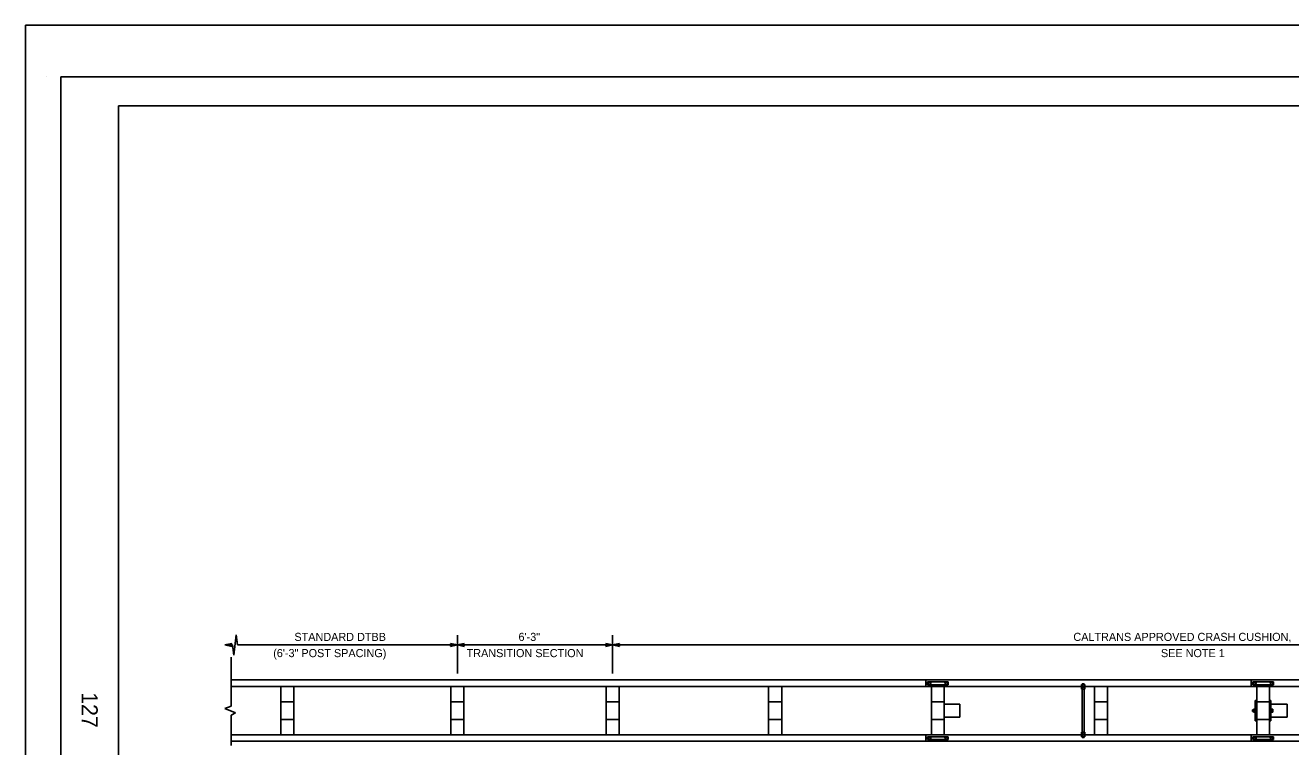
# Model space of a CAD drawing. Extents: x -894 to 866, y -476 to 714.
# Drawn here: x -894 to 199, y 90 to 714 of the extents above; entities that cross this region are included whole.
import ezdxf

# ---------------------------------------------------------------- set-up
doc = ezdxf.new("R2010")
doc.units = 0
for name, color, linetype in [('10 Sheet Format', 7, 'Continuous'), ('56 Stage 3 Anno', 7, 'Continuous'), ('57 Undefined', 7, 'Continuous'), ('60 Nongeo Data', 7, 'Continuous')]:
    doc.layers.add(name, color=color, linetype=linetype)

msp = doc.modelspace()

# ---------------------------------------------------------------- linework, layer by layer
at = {"layer": '10 Sheet Format'}
for p, q in [((-875.4, 669), (-875.4, 669)), ((-813.5, 644), (811.5, 644)), ((-813.5, 644), (-813.5, -406))]:
    msp.add_line(p, q, dxfattribs=at)
for points in [[(-894, 713.6), (866, 713.6), (866, -476.4), (-894, -476.4)], [(-863.4, 669), (836.6, 669), (836.6, -431), (-863.4, -431)], [(-863.4, 669), (836.6, 669), (836.6, -431), (-863.4, -431)]]:
    msp.add_lwpolyline(points, close=True, dxfattribs=at)
at = {"layer": '56 Stage 3 Anno'}
for p, q in [((-711.9, 187), (-714.1, 169.5)), ((-710.8, 178.3), (-711.9, 187)), ((-521, 153.6), (-521, 186.7)), ((-386.9, 153.6), (-386.9, 186.7)), ((-721.8, 178.3), (-715.8, 179.6)), ((-715.2, 178.3), (-721.8, 178.3)), ((-715.8, 176.9), (-721.8, 178.3)), ((-721.8, 178.3), (-721.8, 178.3)), ((-720.4, 178.3), (-716, 179.2)), ((-716, 177.3), (-720.4, 178.3)), ((-719, 178.3), (-716.2, 178.9)), ((-716.2, 177.6), (-719, 178.3)), ((-717.6, 178.3), (-716.4, 178.5)), ((-716.4, 178), (-717.6, 178.3)), ((-715.8, 179.6), (-716.6, 178.3)), ((-716.6, 178.3), (-715.8, 176.9)), ((-715.8, 179.6), (-715.8, 179.6)), ((-715.8, 176.9), (-715.8, 176.9)), ((-714.1, 169.5), (-715.2, 178.3)), ((-521, 178.3), (-710.8, 178.3)), ((-526.2, 178.3), (-527, 179.6)), ((-527, 179.6), (-527, 179.6)), ((-527, 179.6), (-521, 178.3)), ((-521, 178.3), (-527, 176.9)), ((-527, 176.9), (-526.2, 178.3)), ((-527, 176.9), (-527, 176.9)), ((-526.8, 179.2), (-522.4, 178.3)), ((-522.4, 178.3), (-526.8, 177.3)), ((-526.6, 178.9), (-523.8, 178.3)), ((-523.8, 178.3), (-526.6, 177.6)), ((-526.4, 178.5), (-525.2, 178.3)), ((-525.2, 178.3), (-526.4, 178)), ((-521, 178.3), (-515, 179.6)), ((-386.9, 178.3), (-521, 178.3)), ((-521, 178.3), (-521, 178.3)), ((-515, 176.9), (-521, 178.3)), ((-521, 178.3), (-521, 178.3)), ((-519.6, 178.3), (-515.3, 179.2)), ((-515.2, 177.3), (-519.6, 178.3)), ((-518.3, 178.3), (-515.4, 178.9)), ((-515.5, 177.6), (-518.3, 178.3)), ((-516.9, 178.3), (-515.7, 178.5)), ((-515.6, 178), (-516.9, 178.3)), ((-515, 179.6), (-515.8, 178.3)), ((-515.8, 178.3), (-515, 176.9)), ((-515, 179.6), (-515, 179.6)), ((-515, 176.9), (-515, 176.9)), ((-392.1, 178.3), (-392.9, 179.6)), ((-392.9, 179.6), (-392.9, 179.6)), ((-392.9, 179.6), (-386.9, 178.3)), ((-386.9, 178.3), (-392.9, 176.9)), ((-392.9, 176.9), (-392.1, 178.3)), ((-392.9, 176.9), (-392.9, 176.9)), ((-392.7, 179.2), (-388.3, 178.3)), ((-388.3, 178.3), (-392.7, 177.3)), ((-392.5, 178.9), (-389.7, 178.3)), ((-389.7, 178.3), (-392.5, 177.6)), ((-392.3, 178.5), (-391.1, 178.3)), ((-391.1, 178.3), (-392.3, 178)), ((-386.9, 178.3), (-380.9, 179.6)), ((-386.9, 178.3), (-386.9, 178.3)), ((-386.9, 178.3), (625.7, 178.3)), ((-380.9, 176.9), (-386.9, 178.3)), ((-386.9, 178.3), (-386.9, 178.3)), ((-385.6, 178.3), (-381.2, 179.2)), ((-381.2, 177.3), (-385.6, 178.3)), ((-384.2, 178.3), (-381.4, 178.9)), ((-381.4, 177.6), (-384.2, 178.3)), ((-382.8, 178.3), (-381.6, 178.5)), ((-381.6, 178), (-382.8, 178.3)), ((-380.9, 179.6), (-381.7, 178.3)), ((-381.7, 178.3), (-380.9, 176.9)), ((-380.9, 179.6), (-380.9, 179.6)), ((-380.9, 176.9), (-380.9, 176.9))]:
    msp.add_line(p, q, dxfattribs=at)
at = {"layer": '60 Nongeo Data'}
for p, q in [((-716.3, 125.4), (-716.3, 167.8)), ((-117.9, 148.1), (-716.3, 148.1)), ((-117.9, 142.4), (-716.3, 142.4)), ((-673.5, 142.4), (-673.5, 100.8)), ((-662.1, 142.4), (-662.1, 100.8)), ((-526.7, 142.4), (-526.7, 100.8)), ((-515.3, 142.4), (-515.3, 100.8)), ((-392.6, 142.4), (-392.6, 100.8)), ((-381.3, 142.4), (-381.3, 100.8)), ((-252.2, 142.4), (-252.2, 100.8)), ((-240.8, 142.4), (-240.8, 100.8)), ((-118.1, 148.1), (466.8, 148.1)), ((-117.9, 142.4), (466.8, 142.4)), ((-116.5, 142.4), (-116.5, 148.1)), ((-97.2, 146.4), (-115, 146.4)), ((-115, 143.9), (-115, 146.4)), ((-97.2, 143.9), (-115, 143.9)), ((-111.6, 142.4), (-111.6, 100.8)), ((-100.6, 142.4), (-100.6, 100.8)), ((-97.2, 143.9), (-97.2, 146.4)), ((17.2, 141.8), (17.2, 142.4)), ((17.9, 144.1), (17.9, 142.4)), ((20.8, 144.1), (17.9, 144.1)), ((20.1, 144.8), (18.6, 144.8)), ((18.6, 144.8), (18.6, 142.4)), ((20.1, 144.8), (20.1, 142.4)), ((20.8, 142.4), (20.8, 144.1)), ((21.5, 141.8), (21.5, 142.4)), ((29.2, 142.4), (29.2, 100.8)), ((40.5, 142.4), (40.5, 100.8)), ((164.3, 142.4), (164.3, 148.1)), ((183.6, 146.4), (165.9, 146.4)), ((165.9, 143.9), (165.9, 146.4)), ((183.6, 143.9), (165.9, 143.9)), ((169.3, 142.4), (169.3, 100.8)), ((180.3, 142.4), (180.3, 100.8)), ((183.6, 143.9), (183.6, 146.4)), ((17.2, 141.8), (19.4, 141.8)), ((17.9, 140.1), (17.9, 141.8)), ((20.8, 140.1), (17.9, 140.1)), ((18.6, 100.8), (18.6, 141.8)), ((19.4, 141.8), (21.5, 141.8)), ((20.1, 100.8), (20.1, 141.8)), ((20.8, 141.8), (20.8, 140.1)), ((-716.3, 125.4), (-721.9, 123.5)), ((-721.9, 123.5), (-712.5, 119.7)), ((-662.1, 129.2), (-673.5, 129.2)), ((-515.3, 129.2), (-526.7, 129.2)), ((-381.3, 129.2), (-392.6, 129.2)), ((-240.8, 129.2), (-252.2, 129.2)), ((-111.6, 129.2), (-100.6, 129.2)), ((-87.1, 127.3), (-100.6, 127.3)), ((-87.1, 127.3), (-87.1, 115.9)), ((40.5, 129.2), (29.2, 129.2)), ((165.7, 122.3), (165.7, 120.9)), ((165.7, 122.3), (168, 122.3)), ((165.7, 120.9), (168, 120.9)), ((166.4, 123), (166.4, 120.2)), ((168, 123), (166.4, 123)), ((168, 130.4), (168, 112.8)), ((168, 130.4), (169.3, 130.4)), ((169.3, 129.2), (180.3, 129.2)), ((180.3, 130.4), (181.5, 130.4)), ((181.5, 130.4), (181.5, 126.3)), ((195.4, 127.3), (181.5, 127.3)), ((181.5, 126.3), (181.5, 116.9)), ((181.5, 123), (183.2, 123)), ((181.5, 120.2), (181.5, 123)), ((183.2, 122.3), (181.5, 122.3)), ((183.2, 120.9), (181.5, 120.9)), ((183.2, 123), (183.2, 120.2)), ((195.4, 127.3), (195.4, 115.9)), ((-712.5, 119.7), (-716.3, 117.8)), ((-716.3, 91.4), (-716.3, 117.8)), ((-662.1, 114), (-673.5, 114)), ((-515.3, 114), (-526.7, 114)), ((-381.3, 114), (-392.6, 114)), ((-240.8, 114), (-252.2, 114)), ((-111.6, 114), (-100.6, 114)), ((-87.1, 115.9), (-100.6, 115.9)), ((40.5, 114), (29.2, 114)), ((166.4, 120.2), (168, 120.2)), ((168, 112.8), (169.3, 112.8)), ((169.3, 114), (180.3, 114)), ((180.3, 112.8), (181.5, 112.8)), ((183.2, 120.2), (181.5, 120.2)), ((181.5, 116.9), (181.5, 112.8)), ((195.4, 115.9), (181.5, 115.9)), ((-117.9, 100.8), (-716.3, 100.8)), ((-117.9, 100.8), (466.8, 100.8)), ((-116.5, 100.8), (-116.5, 95.1)), ((-97.2, 99.1), (-115, 99.1)), ((-115, 96.6), (-115, 99.1)), ((-97.2, 96.6), (-97.2, 99.1)), ((17.2, 101.4), (19.4, 101.4)), ((17.2, 101.4), (17.2, 100.8)), ((17.9, 103.1), (17.9, 101.4)), ((20.8, 103.1), (17.9, 103.1)), ((17.9, 99.1), (17.9, 100.7)), ((20.8, 99.1), (17.9, 99.1)), ((18.6, 98.4), (18.6, 100.7)), ((20.1, 98.4), (18.6, 98.4)), ((19.4, 101.4), (21.5, 101.4)), ((20.1, 98.4), (20.1, 100.7)), ((20.8, 101.4), (20.8, 103.1)), ((20.8, 100.7), (20.8, 99.1)), ((21.5, 101.4), (21.5, 100.8)), ((164.3, 100.8), (164.3, 95.1)), ((183.6, 99.1), (165.9, 99.1)), ((165.9, 96.6), (165.9, 99.1)), ((183.6, 96.6), (183.6, 99.1)), ((-117.9, 95.1), (-716.3, 95.1)), ((-117.9, 95.1), (466.8, 95.1)), ((-97.2, 96.6), (-115, 96.6)), ((183.6, 96.6), (165.9, 96.6))]:
    msp.add_line(p, q, dxfattribs=at)
for points in [[(-114.3, 145.2), (-113.7, 146.1), (-112.6, 146.1), (-112.1, 145.2), (-112.6, 144.2), (-113.7, 144.2)], [(-100.1, 145.2), (-99.5, 146.1), (-98.4, 146.1), (-97.9, 145.2), (-98.4, 144.2), (-99.5, 144.2)], [(166.5, 145.2), (167.1, 146.1), (168.2, 146.1), (168.8, 145.2), (168.2, 144.2), (167.1, 144.2)], [(180.7, 145.2), (181.3, 146.1), (182.4, 146.1), (183, 145.2), (182.4, 144.2), (181.3, 144.2)], [(-114.3, 97.9), (-113.7, 98.8), (-112.6, 98.8), (-112.1, 97.9), (-112.6, 96.9), (-113.7, 96.9)], [(-100.1, 97.9), (-99.5, 98.8), (-98.4, 98.8), (-97.9, 97.9), (-98.4, 96.9), (-99.5, 96.9)], [(166.5, 97.9), (167.1, 98.8), (168.2, 98.8), (168.8, 97.9), (168.2, 96.9), (167.1, 96.9)], [(180.7, 97.9), (181.3, 98.8), (182.4, 98.8), (183, 97.9), (182.4, 96.9), (181.3, 96.9)]]:
    msp.add_lwpolyline(points, close=True, dxfattribs=at)

# ---------------------------------------------------------------- texts
at = {"layer": '10 Sheet Format'}
msp.add_text('127', height=13.78, rotation=270, dxfattribs=at).set_placement((-845.3, 137.5))
at = {"layer": '57 Undefined'}
for s, p in [('STANDARD DTBB', (-661.7, 181.8)), ('6\'-3"', (-468.2, 181.8)), ('CALTRANS APPROVED CRASH CUSHION,', (10.9, 181.8)), ('(6\'-3" POST SPACING)', (-680, 167.8)), ('TRANSITION SECTION', (-513, 167.8)), ('SEE NOTE 1', (86.5, 167.8))]:
    msp.add_text(s, height=7, dxfattribs=at).set_placement(p)

doc.saveas('drawing.dxf')
